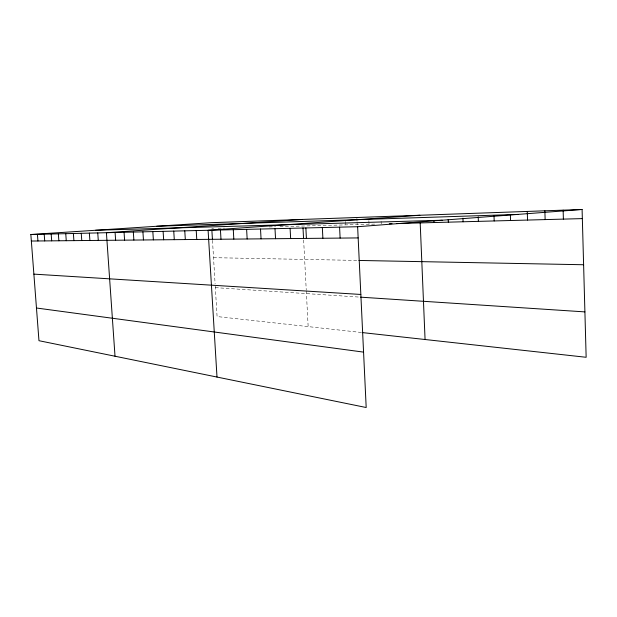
<?xml version="1.0" encoding="UTF-8"?>
<svg xmlns="http://www.w3.org/2000/svg" width="617" height="617" viewBox="0 0 617 617"><rect width="100%" height="100%" fill="white"/><g stroke="black" fill="none" stroke-linecap="round" stroke-linejoin="round"><path stroke-width="0.46" stroke-dasharray="3.08 2.31" d="M211.77 228.444L213.567 228.398M218.048 228.282L224.449 228.113M269.166 226.925L275.591 226.755M280.01 226.64L376.54 224.071M213.528 257.675L357.929 260.436M215.341 287.638L360.629 297.17M361.354 332.478L217.084 316.56L215.171 284.83M212.487 240.337L215.109 283.897M303.633 239.959L306.233 289.82M306.287 290.769L308.153 326.609M356.896 218.379L357.019 221.04M357.066 221.927L357.189 224.588M345.528 221.395L345.697 224.889M381.105 221.21L381.229 223.948M368.858 220.67L369.028 224.272"/><path stroke-width="0.93" d="M357.629 226.717L366.19 407.521L38.964 340.7L30.85 234.506L357.629 226.717L582.093 209.479L586.15 357.282L362.31 332.586M419.868 215.256L208.099 230.28L216.999 377.056M302.561 219.428L106.409 232.702L115.017 356.233M30.85 234.506L211.423 222.675L582.093 209.479M156.726 226.254L517.864 214.407M95.55 230.264L442.258 220.215M389.319 223.732L392.019 223.662M396.592 223.539L582.34 218.611M31.351 241.039L358.161 237.923M358.886 260.451L583.613 264.747M33.873 274.125L360.837 294.456M360.629 297.17L584.901 311.893M36.465 308.006L363.567 352.122M37.429 234.344L37.93 240.977M58.353 233.851L58.87 240.777M51.172 234.02L51.681 240.846M44.2 234.182L44.709 240.915M73.384 233.488L73.901 240.638M65.757 233.673L66.266 240.707M97.748 232.91L98.28 240.399M89.365 233.11L89.897 240.483M81.251 233.303L81.768 240.561M115.094 232.493L115.626 240.237M133.326 232.061L133.866 240.059M124.056 232.285L124.595 240.152M152.831 231.599L153.378 239.874M142.913 231.83L143.452 239.967M173.747 231.097L174.295 239.674M163.104 231.352L163.652 239.774M184.776 230.835L185.324 239.573M211.878 230.28L212.433 239.419M196.221 230.565L196.769 239.458M220.439 229.987L220.986 239.226M246.615 229.362L247.162 238.98M233.272 229.678L233.82 239.111M260.513 229.03L261.06 238.848M274.997 228.683L275.544 238.71M305.87 227.951L306.41 238.417M303.001 227.889L303.533 238.1M290.098 228.329L290.646 238.563M322.344 227.557L322.884 238.255M339.581 227.149L340.121 238.093M433.952 220.817L434.021 222.544M420.192 222.914L425.067 339.504M448.212 219.529L448.32 222.166M462.958 218.194L463.089 221.773M493.993 215.395L494.186 220.948M478.206 216.822L478.376 221.372M510.375 214.863L510.567 220.516M527.257 211.43L527.535 220.061M544.865 210.806L545.135 219.598M563.128 210.15L563.39 219.112"/></g></svg>
